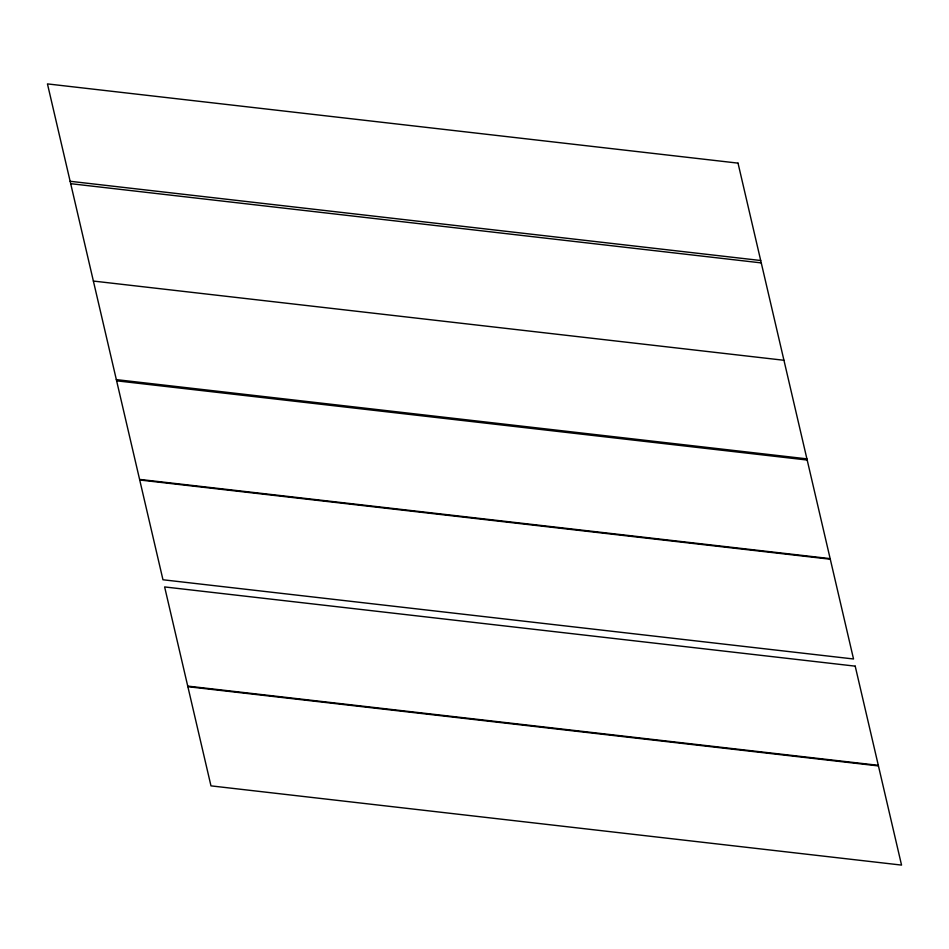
<?xml version="1.0" encoding="UTF-8"?>
<svg xmlns="http://www.w3.org/2000/svg" width="949" height="949" viewBox="0 0 949 949"><rect width="100%" height="100%" fill="white"/><g stroke="black" fill="none" stroke-linecap="round" stroke-linejoin="round"><path stroke-width="1.42" d="M70.131 181.283L760.707 260.512M70.689 183.679L761.264 262.897M93.382 281.058L783.945 360.276M116.336 379.624L806.911 458.853M116.62 380.822L807.196 460.04M187.736 686.103L878.311 765.321M187.878 686.696L878.442 765.926M738.025 163.133L47.45 83.903L139.586 479.399L830.15 558.617L738.025 163.133M830.292 559.222L139.717 479.992L162.967 579.768L853.531 658.986L830.292 559.222M855.203 666.151L164.628 586.933L210.975 785.867L901.55 865.097L855.203 666.151"/></g></svg>
